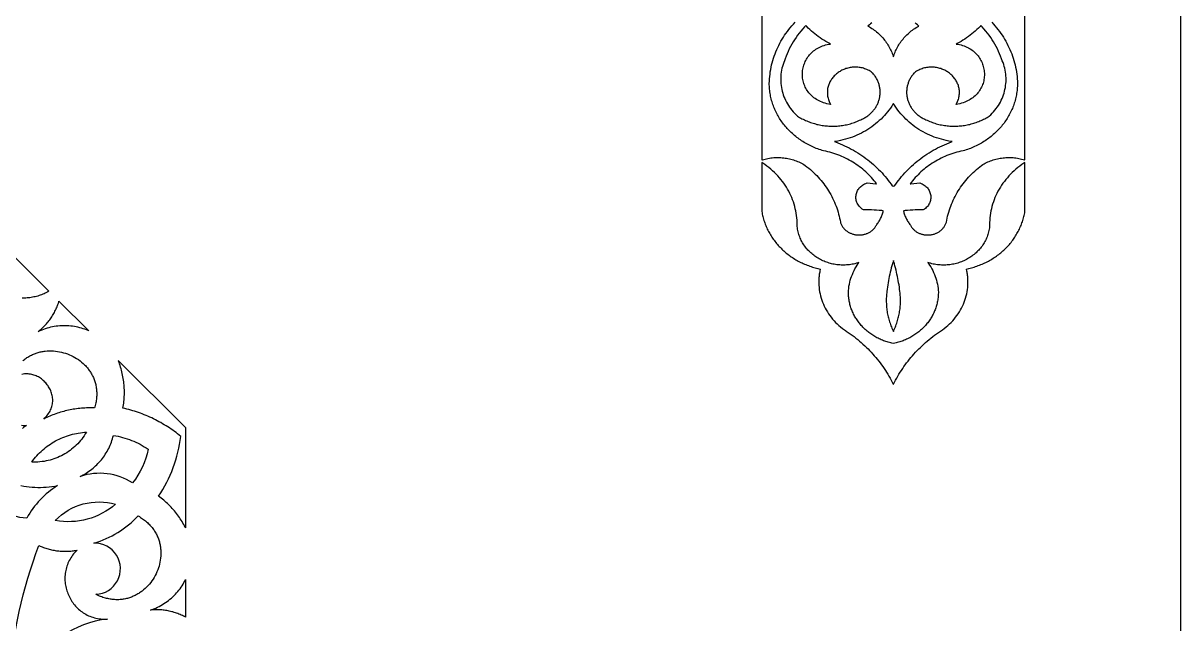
# Model space of a CAD drawing. Extents: x -492 to 492, y -420 to 420.
# Drawn here: x 121.2 to 492.5, y 8.8 to 201.6 of the extents above; entities that cross this region are included whole.
import ezdxf

# ---------------------------------------------------------------- set-up
doc = ezdxf.new("R2010")
doc.units = 0
doc.layers.add('LAYER_1', color=18, linetype='CONTINUOUS')

msp = doc.modelspace()

# ---------------------------------------------------------------- linework, layer by layer
at = {"layer": 'LAYER_1'}
for points in [[(-492.5, -420), (492.5, -420), (492.5, 420), (-492.5, 420)], [(373.32, 169.87), (373.72, 169.72), (374.13, 169.58), (374.54, 169.45), (374.95, 169.33), (375.36, 169.22), (375.78, 169.11), (376.2, 169.02), (376.62, 168.93), (377.04, 168.85), (377.47, 168.78), (377.89, 168.72), (378.32, 168.66), (378.75, 168.62), (379.18, 168.58), (379.61, 168.55), (380.04, 168.53), (380.48, 168.52), (380.91, 168.52), (381.35, 168.53), (381.78, 168.54), (382.22, 168.57), (382.65, 168.6), (383.08, 168.65), (383.52, 168.7), (383.95, 168.76), (384.38, 168.83), (384.82, 168.91), (385.25, 169), (385.68, 169.1), (386.1, 169.2), (386.53, 169.32), (386.96, 169.45), (387.38, 169.58), (387.8, 169.73), (388.22, 169.88), (388.63, 170.04), (389.05, 170.22), (389.46, 170.4), (389.88, 170.59), (390.18, 170.73), (390.47, 170.86), (390.75, 171.01), (391.03, 171.16), (391.3, 171.31), (391.56, 171.48), (391.82, 171.64), (392.06, 171.82), (392.31, 172), (392.54, 172.18), (392.77, 172.38), (392.99, 172.57), (393.2, 172.77), (393.4, 172.98), (393.6, 173.19), (393.79, 173.41), (393.97, 173.63), (394.15, 173.85), (394.32, 174.08), (394.48, 174.31), (394.63, 174.55), (394.78, 174.79), (394.91, 175.03), (395.04, 175.27), (395.17, 175.52), (395.28, 175.77), (395.39, 176.03), (395.49, 176.29), (395.58, 176.54), (395.66, 176.8), (395.74, 177.07), (395.8, 177.33), (395.86, 177.6), (395.91, 177.87), (395.96, 178.14), (395.99, 178.41), (396.02, 178.68), (396.04, 178.95), (396.05, 179.22), (396.05, 179.49), (396.05, 179.77), (396.03, 180.04), (396.01, 180.31), (395.98, 180.58), (395.94, 180.86), (395.89, 181.13), (395.83, 181.4), (395.77, 181.67), (395.69, 181.94), (395.61, 182.2), (395.52, 182.47), (395.42, 182.73), (395.31, 183), (395.19, 183.26), (395.06, 183.51), (394.93, 183.77), (394.78, 184.02), (394.63, 184.27), (394.46, 184.52), (394.29, 184.77), (394.11, 185.01), (393.92, 185.25), (393.72, 185.48), (393.53, 185.69), (393.21, 185.92), (392.86, 186.13), (392.51, 186.34), (392.16, 186.52), (391.8, 186.69), (391.45, 186.84), (391.09, 186.97), (390.73, 187.09), (390.37, 187.19), (390.01, 187.28), (389.64, 187.35), (389.28, 187.4), (388.92, 187.44), (388.56, 187.47), (388.2, 187.48), (387.84, 187.48), (387.48, 187.46), (387.13, 187.43), (386.78, 187.38), (386.43, 187.33), (386.08, 187.26), (385.74, 187.18), (385.41, 187.08), (385.07, 186.98), (384.75, 186.86), (384.42, 186.73), (384.11, 186.59), (383.8, 186.44), (383.49, 186.27), (383.19, 186.1), (382.91, 185.92), (382.62, 185.73), (382.35, 185.52), (382.08, 185.31), (381.83, 185.09), (381.58, 184.86), (381.34, 184.63), (381.11, 184.38), (380.89, 184.13), (380.69, 183.87), (380.49, 183.6), (380.31, 183.33), (380.14, 183.04), (379.97, 182.76), (379.83, 182.46), (379.69, 182.16), (379.57, 181.86), (379.46, 181.55), (379.37, 181.23), (379.29, 180.91), (379.22, 180.59), (379.17, 180.26), (379.14, 179.92), (379.12, 179.59), (379.12, 179.25), (379.13, 178.9), (379.16, 178.55), (379.21, 178.2), (379.27, 177.85), (379.36, 177.49), (379.46, 177.13), (379.58, 176.77), (379.72, 176.41), (380.12, 175.5), (379, 175.74), (378.46, 175.88), (377.93, 176.04), (377.43, 176.21), (376.95, 176.41), (376.49, 176.62), (376.04, 176.85), (375.62, 177.1), (375.21, 177.36), (374.83, 177.64), (374.46, 177.93), (374.11, 178.23), (373.78, 178.54), (373.48, 178.87), (373.19, 179.21), (372.92, 179.56), (372.66, 179.92), (372.43, 180.29), (372.22, 180.67), (372.02, 181.05), (371.85, 181.44), (371.69, 181.84), (371.55, 182.24), (371.44, 182.65), (371.34, 183.06), (371.25, 183.48), (371.19, 183.89), (371.15, 184.31), (371.12, 184.73), (371.11, 185.16), (371.12, 185.58), (371.15, 186), (371.2, 186.42), (371.26, 186.84), (371.35, 187.25), (371.45, 187.66), (371.57, 188.07), (371.7, 188.47), (371.86, 188.87), (372.03, 189.26), (372.22, 189.64), (372.43, 190.02), (372.65, 190.39), (372.89, 190.75), (373.15, 191.1), (373.43, 191.43), (373.73, 191.76), (374.04, 192.08), (374.37, 192.38), (374.71, 192.67), (375.08, 192.95), (375.46, 193.21), (375.85, 193.46), (376.26, 193.69), (376.69, 193.9), (377.14, 194.1), (377.6, 194.27), (378.08, 194.43), (378.58, 194.57), (379.09, 194.69), (379.61, 194.79), (380.16, 194.87), (379.87, 195.01), (379.23, 195.35), (378.61, 195.7), (377.99, 196.07), (377.39, 196.45), (376.8, 196.85), (376.22, 197.26), (375.65, 197.68), (375.09, 198.12), (374.55, 198.58), (374.02, 199.04), (373.5, 199.52), (373, 200.01), (372.51, 200.52), (372.25, 200.8), (371.84, 200.38), (371.24, 199.73), (370.67, 199.06), (370.12, 198.38), (369.59, 197.69), (369.08, 196.98), (368.6, 196.27), (368.14, 195.54), (367.71, 194.8), (367.3, 194.05), (366.92, 193.29), (366.56, 192.52), (366.22, 191.74), (365.91, 190.95), (365.62, 190.14), (365.36, 189.53), (365.12, 188.93), (364.91, 188.33), (364.73, 187.72), (364.57, 187.11), (364.44, 186.49), (364.33, 185.88), (364.25, 185.26), (364.19, 184.64), (364.16, 184.02), (364.15, 183.4), (364.17, 182.79), (364.22, 182.17), (364.29, 181.56), (364.38, 180.95), (364.5, 180.34), (364.64, 179.74), (364.8, 179.14), (364.99, 178.56), (365.2, 177.97), (365.44, 177.4), (365.7, 176.83), (365.98, 176.27), (366.29, 175.72), (366.62, 175.18), (366.97, 174.65), (367.34, 174.14), (367.74, 173.63), (368.16, 173.14), (368.6, 172.66), (369.07, 172.2), (369.54, 171.77), (369.88, 171.55), (370.24, 171.33), (370.61, 171.12), (370.99, 170.92), (371.37, 170.72), (371.75, 170.54), (372.14, 170.36), (372.53, 170.19), (372.92, 170.02)], [(434.31, 175.72), (434.62, 176.27), (434.9, 176.83), (435.16, 177.4), (435.4, 177.97), (435.61, 178.56), (435.8, 179.14), (435.96, 179.74), (436.1, 180.34), (436.22, 180.95), (436.31, 181.56), (436.38, 182.17), (436.43, 182.79), (436.45, 183.4), (436.44, 184.02), (436.41, 184.64), (436.35, 185.26), (436.27, 185.88), (436.16, 186.49), (436.03, 187.11), (435.87, 187.72), (435.69, 188.33), (435.48, 188.93), (435.24, 189.53), (434.98, 190.14), (434.69, 190.95), (434.38, 191.74), (434.04, 192.52), (433.68, 193.29), (433.3, 194.05), (432.89, 194.8), (432.46, 195.54), (432, 196.27), (431.52, 196.98), (431.01, 197.69), (430.48, 198.38), (429.93, 199.06), (429.36, 199.73), (428.76, 200.38), (428.35, 200.8), (428.09, 200.52), (427.6, 200.01), (427.1, 199.52), (426.58, 199.04), (426.05, 198.58), (425.51, 198.12), (424.95, 197.68), (424.38, 197.26), (423.8, 196.85), (423.21, 196.45), (422.61, 196.07), (421.99, 195.7), (421.37, 195.35), (420.73, 195.01), (420.44, 194.87), (420.99, 194.79), (421.51, 194.69), (422.02, 194.57), (422.52, 194.43), (423, 194.27), (423.46, 194.1), (423.91, 193.9), (424.34, 193.69), (424.75, 193.46), (425.14, 193.21), (425.52, 192.95), (425.89, 192.67), (426.23, 192.38), (426.56, 192.08), (426.87, 191.76), (427.17, 191.43), (427.45, 191.1), (427.71, 190.75), (427.95, 190.39), (428.17, 190.02), (428.38, 189.64), (428.57, 189.26), (428.74, 188.87), (428.9, 188.47), (429.03, 188.07), (429.15, 187.66), (429.25, 187.25), (429.34, 186.84), (429.4, 186.42), (429.45, 186), (429.48, 185.58), (429.49, 185.16), (429.48, 184.73), (429.45, 184.31), (429.41, 183.89), (429.35, 183.48), (429.26, 183.06), (429.16, 182.65), (429.05, 182.24), (428.91, 181.84), (428.75, 181.44), (428.58, 181.05), (428.38, 180.67), (428.17, 180.29), (427.94, 179.92), (427.68, 179.56), (427.41, 179.21), (427.12, 178.87), (426.82, 178.54), (426.49, 178.23), (426.14, 177.93), (425.77, 177.64), (425.39, 177.36), (424.98, 177.1), (424.56, 176.85), (424.11, 176.62), (423.65, 176.41), (423.17, 176.21), (422.67, 176.04), (422.14, 175.88), (421.6, 175.74), (420.48, 175.5), (420.88, 176.41), (421.02, 176.77), (421.14, 177.13), (421.24, 177.49), (421.33, 177.85), (421.39, 178.2), (421.44, 178.55), (421.47, 178.9), (421.48, 179.25), (421.48, 179.59), (421.46, 179.92), (421.43, 180.26), (421.38, 180.59), (421.31, 180.91), (421.23, 181.23), (421.14, 181.55), (421.03, 181.86), (420.91, 182.16), (420.77, 182.46), (420.63, 182.76), (420.46, 183.04), (420.29, 183.33), (420.11, 183.6), (419.91, 183.87), (419.71, 184.13), (419.49, 184.38), (419.26, 184.63), (419.02, 184.86), (418.77, 185.09), (418.52, 185.31), (418.25, 185.52), (417.98, 185.73), (417.69, 185.92), (417.41, 186.1), (417.11, 186.27), (416.8, 186.44), (416.49, 186.59), (416.18, 186.73), (415.85, 186.86), (415.53, 186.98), (415.19, 187.08), (414.86, 187.18), (414.52, 187.26), (414.17, 187.33), (413.82, 187.38), (413.47, 187.43), (413.12, 187.46), (412.76, 187.48), (412.4, 187.48), (412.04, 187.47), (411.68, 187.44), (411.32, 187.4), (410.96, 187.35), (410.59, 187.28), (410.23, 187.19), (409.87, 187.09), (409.51, 186.97), (409.15, 186.84), (408.8, 186.69), (408.44, 186.52), (408.09, 186.34), (407.74, 186.13), (407.39, 185.92), (407.07, 185.69), (406.88, 185.48), (406.68, 185.25), (406.49, 185.01), (406.31, 184.77), (406.14, 184.52), (405.97, 184.27), (405.82, 184.02), (405.67, 183.77), (405.54, 183.51), (405.41, 183.26), (405.29, 183), (405.18, 182.73), (405.08, 182.47), (404.99, 182.2), (404.91, 181.94), (404.83, 181.67), (404.77, 181.4), (404.71, 181.13), (404.66, 180.86), (404.62, 180.58), (404.59, 180.31), (404.57, 180.04), (404.55, 179.77), (404.55, 179.49), (404.55, 179.22), (404.56, 178.95), (404.58, 178.68), (404.61, 178.41), (404.64, 178.14), (404.69, 177.87), (404.74, 177.6), (404.8, 177.33), (404.86, 177.07), (404.94, 176.8), (405.02, 176.54), (405.11, 176.29), (405.21, 176.03), (405.32, 175.77), (405.43, 175.52), (405.56, 175.27), (405.69, 175.03), (405.82, 174.79), (405.97, 174.55), (406.12, 174.31), (406.28, 174.08), (406.45, 173.85), (406.63, 173.63), (406.81, 173.41), (407, 173.19), (407.2, 172.98), (407.4, 172.77), (407.61, 172.57), (407.83, 172.38), (408.06, 172.18), (408.29, 172), (408.54, 171.82), (408.78, 171.64), (409.04, 171.48), (409.3, 171.31), (409.57, 171.16), (409.85, 171.01), (410.13, 170.86), (410.42, 170.73), (410.72, 170.59), (411.14, 170.4), (411.55, 170.22), (411.97, 170.04), (412.38, 169.88), (412.8, 169.73), (413.22, 169.58), (413.64, 169.45), (414.07, 169.32), (414.5, 169.2), (414.92, 169.1), (415.35, 169), (415.78, 168.91), (416.22, 168.83), (416.65, 168.76), (417.08, 168.7), (417.52, 168.65), (417.95, 168.6), (418.38, 168.57), (418.82, 168.54), (419.25, 168.53), (419.69, 168.52), (420.12, 168.52), (420.56, 168.53), (420.99, 168.55), (421.42, 168.58), (421.85, 168.62), (422.28, 168.66), (422.71, 168.72), (423.13, 168.78), (423.56, 168.85), (423.98, 168.93), (424.4, 169.02), (424.82, 169.11), (425.24, 169.22), (425.65, 169.33), (426.06, 169.45), (426.47, 169.58), (426.88, 169.72), (427.28, 169.87), (427.68, 170.02), (428.07, 170.19), (428.46, 170.36), (428.85, 170.54), (429.23, 170.72), (429.61, 170.92), (429.99, 171.12), (430.36, 171.33), (430.72, 171.55), (431.06, 171.77), (431.53, 172.2), (432, 172.66), (432.44, 173.14), (432.86, 173.63), (433.26, 174.14), (433.63, 174.65), (433.98, 175.18)], [(417.4, 162.88), (418.15, 163.18), (418.9, 163.47), (419.19, 163.57), (418.87, 163.62), (418.07, 163.75), (417.28, 163.91), (416.49, 164.1), (415.71, 164.3), (414.94, 164.53), (414.18, 164.77), (413.43, 165.04), (412.7, 165.33), (411.97, 165.64), (411.25, 165.97), (410.55, 166.31), (409.85, 166.68), (409.18, 167.07), (408.51, 167.47), (407.86, 167.9), (407.22, 168.34), (406.59, 168.8), (405.99, 169.28), (405.39, 169.78), (404.82, 170.29), (404.26, 170.82), (403.71, 171.36), (403.19, 171.92), (402.68, 172.5), (402.19, 173.1), (401.72, 173.7), (401.27, 174.33), (400.84, 174.97), (400.43, 175.62), (400.3, 175.84), (400.17, 175.62), (399.76, 174.97), (399.33, 174.33), (398.88, 173.7), (398.41, 173.1), (397.92, 172.5), (397.41, 171.92), (396.89, 171.36), (396.34, 170.82), (395.78, 170.29), (395.21, 169.78), (394.61, 169.28), (394.01, 168.8), (393.38, 168.34), (392.74, 167.9), (392.09, 167.47), (391.42, 167.07), (390.75, 166.68), (390.05, 166.31), (389.35, 165.97), (388.63, 165.64), (387.9, 165.33), (387.17, 165.04), (386.42, 164.77), (385.66, 164.53), (384.89, 164.3), (384.11, 164.1), (383.32, 163.91), (382.53, 163.75), (381.73, 163.62), (381.41, 163.57), (381.7, 163.47), (382.45, 163.18), (383.2, 162.88), (383.94, 162.56), (384.67, 162.24), (385.39, 161.89), (386.1, 161.54), (386.81, 161.17), (387.5, 160.78), (388.19, 160.38), (388.86, 159.97), (389.53, 159.55), (390.18, 159.11), (390.82, 158.67), (391.46, 158.2), (392.08, 157.73), (392.69, 157.24), (393.29, 156.75), (393.88, 156.24), (394.46, 155.71), (395.03, 155.18), (395.58, 154.64), (396.12, 154.08), (396.65, 153.51), (397.17, 152.93), (397.67, 152.35), (398.16, 151.75), (398.64, 151.14), (399.1, 150.52), (399.55, 149.89), (399.91, 149.36), (400.3, 149.3), (400.69, 149.36), (401.05, 149.89), (401.5, 150.52), (401.96, 151.14), (402.44, 151.75), (402.93, 152.35), (403.43, 152.93), (403.95, 153.51), (404.48, 154.08), (405.02, 154.64), (405.57, 155.18), (406.14, 155.71), (406.72, 156.24), (407.31, 156.75), (407.91, 157.24), (408.52, 157.73), (409.14, 158.2), (409.78, 158.67), (410.42, 159.11), (411.07, 159.55), (411.74, 159.97), (412.41, 160.38), (413.1, 160.78), (413.79, 161.17), (414.5, 161.54), (415.21, 161.89), (415.93, 162.24), (416.66, 162.56)], [(358.1, 141.14), (358.17, 140.74), (358.25, 140.32), (358.34, 139.9), (358.44, 139.49), (358.55, 139.08), (358.67, 138.67), (358.79, 138.26), (358.92, 137.86), (359.06, 137.46), (359.21, 137.07), (359.36, 136.67), (359.52, 136.29), (359.69, 135.9), (359.87, 135.52), (360.06, 135.14), (360.25, 134.77), (360.45, 134.4), (360.66, 134.03), (360.87, 133.67), (361.09, 133.31), (361.32, 132.95), (361.55, 132.6), (361.79, 132.26), (362.04, 131.91), (362.3, 131.58), (362.56, 131.24), (362.83, 130.92), (363.1, 130.59), (363.38, 130.27), (363.67, 129.96), (363.96, 129.65), (364.26, 129.35), (364.57, 129.05), (364.88, 128.76), (365.2, 128.47), (365.52, 128.18), (365.85, 127.91), (366.18, 127.63), (366.52, 127.37), (366.87, 127.11), (367.22, 126.85), (367.57, 126.6), (367.93, 126.36), (368.3, 126.12), (368.67, 125.89), (369.05, 125.66), (369.43, 125.44), (369.81, 125.23), (370.2, 125.02), (370.6, 124.82), (371, 124.63), (371.4, 124.44), (371.81, 124.26), (372.22, 124.09), (372.64, 123.92), (373.06, 123.76), (373.49, 123.61), (373.92, 123.46), (374.35, 123.33), (374.79, 123.19), (375.23, 123.07), (375.68, 122.95), (376.12, 122.84), (376.87, 122.68), (376.73, 122.03), (376.66, 121.68), (376.6, 121.33), (376.55, 120.98), (376.5, 120.63), (376.47, 120.27), (376.43, 119.92), (376.41, 119.57), (376.38, 118.87), (376.38, 118.17), (376.41, 117.47), (376.46, 116.78), (376.54, 116.09), (376.65, 115.41), (376.78, 114.73), (376.94, 114.05), (377.13, 113.38), (377.34, 112.72), (377.58, 112.07), (377.84, 111.43), (378.12, 110.79), (378.43, 110.16), (378.77, 109.55), (379.13, 108.94), (379.51, 108.35), (379.92, 107.77), (380.35, 107.2), (380.8, 106.64), (381.27, 106.1), (381.77, 105.57), (382.29, 105.06), (382.83, 104.57), (383.39, 104.09), (383.98, 103.62), (384.58, 103.18), (384.89, 102.96), (385.21, 102.75), (385.84, 102.32), (386.46, 101.89), (387.07, 101.44), (387.68, 100.98), (388.27, 100.52), (388.85, 100.05), (389.43, 99.56), (390, 99.07), (390.55, 98.58), (391.1, 98.07), (391.64, 97.55), (392.17, 97.03), (392.69, 96.5), (393.2, 95.96), (393.7, 95.41), (394.19, 94.86), (394.67, 94.3), (395.14, 93.73), (395.59, 93.16), (396.04, 92.57), (396.48, 91.98), (396.91, 91.39), (397.32, 90.78), (397.73, 90.17), (398.12, 89.56), (398.51, 88.93), (398.88, 88.3), (399.24, 87.67), (399.59, 87.03), (399.93, 86.38), (400.26, 85.73), (400.3, 85.64), (400.34, 85.73), (400.67, 86.38), (401.01, 87.03), (401.36, 87.67), (401.72, 88.3), (402.09, 88.93), (402.48, 89.56), (402.87, 90.17), (403.28, 90.78), (403.69, 91.39), (404.12, 91.98), (404.56, 92.57), (405.01, 93.16), (405.46, 93.73), (405.93, 94.3), (406.41, 94.86), (406.9, 95.41), (407.4, 95.96), (407.91, 96.5), (408.43, 97.03), (408.96, 97.55), (409.5, 98.07), (410.05, 98.58), (410.6, 99.07), (411.17, 99.56), (411.75, 100.05), (412.33, 100.52), (412.92, 100.98), (413.53, 101.44), (414.14, 101.89), (414.76, 102.32), (415.39, 102.75), (415.71, 102.96), (416.02, 103.18), (416.62, 103.62), (417.21, 104.09), (417.77, 104.57), (418.31, 105.06), (418.83, 105.57), (419.33, 106.1), (419.8, 106.64), (420.25, 107.2), (420.68, 107.77), (421.09, 108.35), (421.47, 108.94), (421.83, 109.55), (422.17, 110.16), (422.48, 110.79), (422.76, 111.43), (423.02, 112.07), (423.26, 112.72), (423.47, 113.38), (423.66, 114.05), (423.82, 114.73), (423.95, 115.41), (424.06, 116.09), (424.14, 116.78), (424.19, 117.47), (424.22, 118.17), (424.22, 118.87), (424.19, 119.57), (424.17, 119.92), (424.13, 120.27), (424.1, 120.63), (424.05, 120.98), (424, 121.33), (423.94, 121.68), (423.87, 122.03), (423.73, 122.68), (424.48, 122.84), (424.92, 122.95), (425.37, 123.07), (425.81, 123.19), (426.25, 123.33), (426.68, 123.46), (427.11, 123.61), (427.54, 123.76), (427.96, 123.92), (428.38, 124.09), (428.79, 124.26), (429.2, 124.44), (429.6, 124.63), (430, 124.82), (430.4, 125.02), (430.79, 125.23), (431.17, 125.44), (431.55, 125.66), (431.93, 125.89), (432.3, 126.12), (432.67, 126.36), (433.03, 126.6), (433.38, 126.85), (433.73, 127.11), (434.08, 127.37), (434.42, 127.63), (434.75, 127.91), (435.08, 128.18), (435.4, 128.47), (435.72, 128.76), (436.03, 129.05), (436.34, 129.35), (436.64, 129.65), (436.93, 129.96), (437.22, 130.27), (437.5, 130.59), (437.77, 130.92), (438.04, 131.24), (438.3, 131.58), (438.56, 131.91), (438.81, 132.26), (439.05, 132.6), (439.28, 132.95), (439.51, 133.31), (439.73, 133.67), (439.94, 134.03), (440.15, 134.4), (440.35, 134.77), (440.54, 135.14), (440.73, 135.52), (440.91, 135.9), (441.08, 136.29), (441.24, 136.67), (441.39, 137.07), (441.54, 137.46), (441.68, 137.86), (441.81, 138.26), (441.93, 138.67), (442.05, 139.08), (442.16, 139.49), (442.26, 139.9), (442.35, 140.32), (442.43, 140.74), (442.5, 141.14), (442.5, 156.84), (442.15, 156.62), (441.49, 156.17), (440.84, 155.7), (440.22, 155.22), (439.61, 154.72), (439.02, 154.2), (438.45, 153.67), (437.9, 153.13), (437.37, 152.57), (436.86, 151.99), (436.36, 151.41), (435.89, 150.81), (435.44, 150.19), (435.01, 149.57), (434.61, 148.93), (434.22, 148.29), (433.85, 147.63), (433.51, 146.96), (433.19, 146.28), (432.89, 145.6), (432.62, 144.9), (432.37, 144.2), (432.14, 143.49), (431.93, 142.77), (431.75, 142.04), (431.59, 141.31), (431.46, 140.57), (431.35, 139.83), (431.27, 139.08), (431.21, 138.33), (431.18, 137.58), (431.18, 136.8), (431.14, 136.35), (431.09, 135.91), (431.02, 135.48), (430.94, 135.05), (430.85, 134.63), (430.74, 134.21), (430.62, 133.8), (430.49, 133.4), (430.34, 133), (430.18, 132.61), (430.01, 132.22), (429.83, 131.85), (429.63, 131.48), (429.43, 131.11), (429.21, 130.76), (428.98, 130.41), (428.74, 130.06), (428.49, 129.73), (428.24, 129.4), (427.97, 129.09), (427.69, 128.78), (427.4, 128.47), (427.1, 128.18), (426.8, 127.9), (426.49, 127.62), (426.16, 127.35), (425.83, 127.09), (425.5, 126.84), (425.15, 126.6), (424.8, 126.37), (424.44, 126.15), (424.07, 125.94), (423.7, 125.74), (423.32, 125.55), (422.94, 125.36), (422.55, 125.19), (422.15, 125.03), (421.75, 124.88), (421.35, 124.74), (420.94, 124.61), (420.52, 124.49), (420.11, 124.38), (419.68, 124.29), (419.26, 124.2), (418.83, 124.13), (418.4, 124.07), (417.96, 124.02), (417.52, 123.98), (417.09, 123.96), (416.64, 123.94), (416.2, 123.94), (415.75, 123.95), (415.31, 123.98), (414.86, 124.01), (414.41, 124.06), (413.96, 124.13), (413.51, 124.2), (413.07, 124.29), (412.62, 124.39), (412.17, 124.51), (411.72, 124.64), (411.36, 124.76), (411.55, 124.49), (411.93, 123.93), (412.28, 123.35), (412.61, 122.77), (412.92, 122.17), (413.2, 121.57), (413.46, 120.95), (413.7, 120.33), (413.92, 119.71), (414.11, 119.07), (414.28, 118.43), (414.42, 117.78), (414.54, 117.13), (414.64, 116.47), (414.71, 115.8), (414.72, 115.41), (414.72, 115.03), (414.71, 114.65), (414.69, 114.28), (414.66, 113.9), (414.62, 113.53), (414.58, 113.16), (414.53, 112.79), (414.46, 112.42), (414.39, 112.06), (414.31, 111.7), (414.22, 111.34), (414.13, 110.99), (414.02, 110.63), (413.91, 110.28), (413.79, 109.94), (413.66, 109.59), (413.53, 109.25), (413.38, 108.91), (413.23, 108.58), (413.07, 108.25), (412.9, 107.92), (412.73, 107.6), (412.55, 107.28), (412.36, 106.96), (412.16, 106.65), (411.96, 106.35), (411.75, 106.04), (411.54, 105.74), (411.31, 105.45), (411.08, 105.16), (410.85, 104.88), (410.6, 104.6), (410.36, 104.32), (410.1, 104.05), (409.84, 103.78), (409.57, 103.52), (409.3, 103.27), (409.02, 103.02), (408.73, 102.77), (408.44, 102.54), (408.14, 102.3), (407.84, 102.08), (407.53, 101.85), (407.22, 101.64), (406.9, 101.43), (406.58, 101.22), (406.25, 101.03), (405.91, 100.84), (405.58, 100.65), (405.23, 100.47), (404.88, 100.3), (404.53, 100.14), (404.17, 99.98), (403.81, 99.83), (403.44, 99.68), (403.07, 99.55), (402.7, 99.42), (402.32, 99.29), (401.93, 99.18), (401.54, 99.07), (401.15, 98.97), (400.76, 98.88), (400.3, 98.78), (399.84, 98.88), (399.45, 98.97), (399.06, 99.07), (398.67, 99.18), (398.28, 99.29), (397.9, 99.42), (397.53, 99.55), (397.16, 99.68), (396.79, 99.83), (396.43, 99.98), (396.07, 100.14), (395.72, 100.3), (395.37, 100.47), (395.02, 100.65), (394.69, 100.84), (394.35, 101.03), (394.02, 101.22), (393.7, 101.43), (393.38, 101.64), (393.07, 101.85), (392.76, 102.08), (392.46, 102.3), (392.16, 102.54), (391.87, 102.77), (391.58, 103.02), (391.3, 103.27), (391.03, 103.52), (390.76, 103.78), (390.5, 104.05), (390.24, 104.32), (390, 104.6), (389.75, 104.88), (389.52, 105.16), (389.29, 105.45), (389.06, 105.74), (388.85, 106.04), (388.64, 106.35), (388.44, 106.65), (388.24, 106.96), (388.05, 107.28), (387.87, 107.6), (387.7, 107.92), (387.53, 108.25), (387.37, 108.58), (387.22, 108.91), (387.07, 109.25), (386.94, 109.59), (386.81, 109.94), (386.69, 110.28), (386.58, 110.63), (386.47, 110.99), (386.38, 111.34), (386.29, 111.7), (386.21, 112.06), (386.14, 112.42), (386.07, 112.79), (386.02, 113.16), (385.98, 113.53), (385.94, 113.9), (385.91, 114.28), (385.89, 114.65), (385.88, 115.03), (385.88, 115.41), (385.89, 115.8), (385.96, 116.47), (386.06, 117.13), (386.18, 117.78), (386.32, 118.43), (386.49, 119.07), (386.68, 119.71), (386.9, 120.33), (387.14, 120.95), (387.4, 121.57), (387.68, 122.17), (387.99, 122.77), (388.32, 123.35), (388.67, 123.93), (389.05, 124.49), (389.24, 124.76), (388.88, 124.64), (388.43, 124.51), (387.98, 124.39), (387.53, 124.29), (387.09, 124.2), (386.64, 124.13), (386.19, 124.06), (385.74, 124.01), (385.29, 123.98), (384.85, 123.95), (384.4, 123.94), (383.96, 123.94), (383.51, 123.96), (383.08, 123.98), (382.64, 124.02), (382.2, 124.07), (381.77, 124.13), (381.34, 124.2), (380.92, 124.29), (380.49, 124.38), (380.08, 124.49), (379.66, 124.61), (379.25, 124.74), (378.85, 124.88), (378.45, 125.03), (378.05, 125.19), (377.66, 125.36), (377.28, 125.55), (376.9, 125.74), (376.53, 125.94), (376.16, 126.15), (375.8, 126.37), (375.45, 126.6), (375.1, 126.84), (374.77, 127.09), (374.44, 127.35), (374.11, 127.62), (373.8, 127.9), (373.5, 128.18), (373.2, 128.47), (372.91, 128.78), (372.63, 129.09), (372.36, 129.4), (372.11, 129.73), (371.86, 130.06), (371.62, 130.41), (371.39, 130.76), (371.17, 131.11), (370.97, 131.48), (370.77, 131.85), (370.59, 132.22), (370.42, 132.61), (370.26, 133), (370.11, 133.4), (369.98, 133.8), (369.86, 134.21), (369.75, 134.63), (369.66, 135.05), (369.58, 135.48), (369.51, 135.91), (369.46, 136.35), (369.42, 136.8), (369.42, 137.58), (369.39, 138.33), (369.33, 139.08), (369.25, 139.83), (369.14, 140.57), (369.01, 141.31), (368.85, 142.04), (368.67, 142.77), (368.46, 143.49), (368.23, 144.2), (367.98, 144.9), (367.71, 145.6), (367.41, 146.28), (367.09, 146.96), (366.75, 147.63), (366.38, 148.29), (365.99, 148.93), (365.59, 149.57), (365.16, 150.19), (364.71, 150.81), (364.24, 151.41), (363.74, 151.99), (363.23, 152.57), (362.7, 153.13), (362.15, 153.67), (361.58, 154.2), (360.99, 154.72), (360.38, 155.22), (359.76, 155.7), (359.11, 156.17), (358.45, 156.62), (358.1, 156.84)], [(402.4, 115.52), (402.31, 116.21), (402.21, 116.89), (402.11, 117.58), (401.99, 118.26), (401.87, 118.95), (401.74, 119.63), (401.61, 120.31), (401.46, 120.99), (401.31, 121.67), (401.15, 122.34), (400.98, 123.02), (400.8, 123.69), (400.62, 124.36), (400.42, 125.03), (400.3, 125.44), (400.18, 125.03), (399.98, 124.36), (399.8, 123.69), (399.62, 123.02), (399.45, 122.34), (399.29, 121.67), (399.14, 120.99), (398.99, 120.31), (398.86, 119.63), (398.73, 118.95), (398.61, 118.26), (398.49, 117.58), (398.39, 116.89), (398.29, 116.21), (398.2, 115.52), (398.15, 115.09), (398.11, 114.66), (398.07, 114.22), (398.05, 113.79), (398.03, 113.36), (398.02, 112.93), (398.02, 112.5), (398.02, 112.07), (398.04, 111.64), (398.06, 111.21), (398.09, 110.78), (398.13, 110.35), (398.17, 109.93), (398.23, 109.5), (398.29, 109.07), (398.36, 108.65), (398.44, 108.23), (398.53, 107.81), (398.62, 107.39), (398.73, 106.97), (398.84, 106.55), (398.95, 106.14), (399.08, 105.72), (399.22, 105.31), (399.36, 104.9), (399.51, 104.49), (399.66, 104.09), (399.83, 103.69), (400, 103.29), (400.18, 102.89), (400.3, 102.64), (400.42, 102.89), (400.6, 103.29), (400.77, 103.69), (400.94, 104.09), (401.09, 104.49), (401.24, 104.9), (401.38, 105.31), (401.52, 105.72), (401.65, 106.14), (401.76, 106.55), (401.87, 106.97), (401.98, 107.39), (402.07, 107.81), (402.16, 108.23), (402.24, 108.65), (402.31, 109.07), (402.37, 109.5), (402.43, 109.93), (402.47, 110.35), (402.51, 110.78), (402.54, 111.21), (402.56, 111.64), (402.58, 112.07), (402.58, 112.5), (402.58, 112.93), (402.57, 113.36), (402.55, 113.79), (402.53, 114.22), (402.49, 114.66), (402.45, 115.09)], [(142.22, 102.83), (142.06, 102.91), (141.53, 103.13), (140.98, 103.34), (140.43, 103.53), (139.88, 103.71), (139.32, 103.86), (138.76, 104), (138.19, 104.12), (137.62, 104.23), (137.04, 104.32), (136.46, 104.39), (135.88, 104.44), (135.3, 104.47), (134.71, 104.49), (134.12, 104.49), (133.54, 104.47), (132.95, 104.44), (132.36, 104.38), (131.77, 104.31), (131.18, 104.22), (130.6, 104.11), (130.01, 103.99), (129.43, 103.84), (128.85, 103.68), (128.27, 103.5), (127.7, 103.3), (127.13, 103.09), (126.56, 102.85), (126, 102.6), (126.32, 102.86), (126.64, 103.12), (126.95, 103.38), (127.25, 103.66), (127.55, 103.94), (127.84, 104.22), (128.13, 104.52), (128.4, 104.81), (128.68, 105.11), (128.94, 105.42), (129.2, 105.74), (129.45, 106.05), (129.7, 106.38), (129.93, 106.71), (130.16, 107.04), (130.39, 107.38), (130.6, 107.72), (130.81, 108.06), (131.01, 108.41), (131.21, 108.77), (131.39, 109.13), (131.57, 109.49), (131.74, 109.86), (131.9, 110.22), (132.06, 110.6), (132.21, 110.97), (132.35, 111.35), (132.48, 111.74), (132.6, 112.12), (132.67, 112.38)], [(141.13, 69.75), (140.77, 69.2), (140.38, 68.65), (139.98, 68.12), (139.56, 67.61), (139.13, 67.12), (138.68, 66.64), (138.22, 66.17), (137.74, 65.73), (137.25, 65.3), (136.74, 64.88), (136.22, 64.49), (135.69, 64.11), (135.15, 63.75), (134.6, 63.41), (134.03, 63.09), (133.46, 62.79), (132.88, 62.51), (132.28, 62.24), (131.68, 62), (131.07, 61.78), (130.45, 61.57), (129.82, 61.39), (129.19, 61.23), (128.55, 61.09), (127.9, 60.97), (127.25, 60.87), (126.59, 60.79), (125.93, 60.74), (125.27, 60.71), (124.6, 60.7), (123.93, 60.71), (124.32, 61.24), (124.72, 61.76), (125.14, 62.26), (125.57, 62.75), (126.01, 63.23), (126.47, 63.69), (126.93, 64.14), (127.41, 64.57), (127.9, 65), (128.4, 65.4), (128.91, 65.79), (129.43, 66.17), (129.96, 66.53), (130.5, 66.88), (131.05, 67.21), (131.61, 67.53), (132.18, 67.83), (132.75, 68.11), (133.34, 68.38), (133.93, 68.63), (134.52, 68.87), (135.13, 69.09), (135.74, 69.29), (136.36, 69.48), (136.98, 69.64), (137.61, 69.79), (138.25, 69.93), (138.88, 70.04), (139.53, 70.14), (140.18, 70.22), (140.83, 70.28), (141.48, 70.33)], [(173.28, 10.97), (172.99, 11.13), (172.63, 11.32), (172.26, 11.49), (171.9, 11.66), (171.53, 11.83), (171.16, 11.98), (170.78, 12.13), (170.4, 12.26), (170.02, 12.39), (169.63, 12.52), (169.24, 12.63), (168.85, 12.73), (168.46, 12.83), (168.07, 12.92), (167.67, 13), (167.27, 13.07), (166.87, 13.14), (166.47, 13.19), (166.07, 13.24), (165.66, 13.28), (165.26, 13.31), (164.85, 13.33), (164.44, 13.34), (164.04, 13.34), (163.63, 13.34), (163.22, 13.33), (162.81, 13.3), (162.4, 13.27), (161.99, 13.23), (162.57, 13.44), (163.14, 13.66), (163.7, 13.9), (164.26, 14.16), (164.8, 14.43), (165.33, 14.71), (165.85, 15.01), (166.36, 15.33), (166.85, 15.66), (167.34, 16), (167.81, 16.35), (168.28, 16.72), (168.72, 17.1), (169.16, 17.5), (169.59, 17.9), (170, 18.32), (170.39, 18.75), (170.78, 19.19), (171.14, 19.64), (171.5, 20.1), (171.84, 20.58), (172.17, 21.06), (172.48, 21.55), (172.77, 22.05), (173.05, 22.56), (173.28, 23.01)]]:
    msp.add_lwpolyline(points, close=True, dxfattribs=at)
for points in [[(358.1, 284.22), (358.1, 157.68), (358.27, 157.73), (358.72, 157.86), (359.17, 157.98), (359.63, 158.09), (360.08, 158.18), (360.54, 158.26), (361, 158.33), (361.46, 158.38), (361.92, 158.43), (362.38, 158.45), (362.84, 158.47), (363.3, 158.47), (363.76, 158.46), (364.22, 158.44), (364.68, 158.41), (365.13, 158.36), (365.59, 158.3), (366.04, 158.23), (366.49, 158.15), (366.94, 158.05), (367.39, 157.94), (367.83, 157.82), (368.27, 157.69), (368.7, 157.54), (369.13, 157.39), (369.56, 157.22), (369.98, 157.03), (370.4, 156.84), (370.81, 156.63), (371.21, 156.41), (371.61, 156.18), (372.02, 155.94), (372.59, 155.49), (373.14, 155.05), (373.68, 154.59), (374.21, 154.12), (374.72, 153.64), (375.22, 153.16), (375.71, 152.66), (376.19, 152.15), (376.65, 151.63), (377.1, 151.11), (377.53, 150.57), (377.96, 150.03), (378.36, 149.48), (378.76, 148.92), (379.14, 148.35), (379.5, 147.77), (379.85, 147.19), (380.19, 146.59), (380.51, 146), (380.82, 145.39), (381.11, 144.78), (381.39, 144.16), (381.65, 143.54), (381.9, 142.9), (382.13, 142.27), (382.34, 141.63), (382.54, 140.98), (382.72, 140.33), (382.89, 139.67), (383.04, 139.01), (383.18, 138.34), (383.29, 137.7), (383.37, 137.48), (383.45, 137.25), (383.55, 137.03), (383.66, 136.82), (383.77, 136.61), (383.89, 136.41), (384.02, 136.22), (384.15, 136.03), (384.3, 135.85), (384.44, 135.68), (384.6, 135.51), (384.76, 135.35), (384.92, 135.2), (385.09, 135.06), (385.27, 134.92), (385.45, 134.78), (385.64, 134.66), (385.83, 134.54), (386.02, 134.43), (386.22, 134.32), (386.42, 134.23), (386.63, 134.14), (386.84, 134.05), (387.05, 133.98), (387.27, 133.91), (387.48, 133.85), (387.7, 133.79), (387.93, 133.74), (388.15, 133.7), (388.37, 133.67), (388.6, 133.64), (388.83, 133.62), (389.05, 133.61), (389.28, 133.61), (389.51, 133.61), (389.74, 133.62), (389.96, 133.64), (390.19, 133.66), (390.42, 133.7), (390.64, 133.74), (390.86, 133.78), (391.08, 133.84), (391.3, 133.9), (391.52, 133.97), (391.73, 134.05), (391.94, 134.13), (392.15, 134.22), (392.35, 134.32), (392.55, 134.43), (392.75, 134.54), (392.94, 134.66), (393.13, 134.79), (393.31, 134.93), (393.49, 135.07), (393.67, 135.22), (393.83, 135.38), (394, 135.55), (394.15, 135.73), (394.31, 135.91), (394.45, 136.1), (394.59, 136.3), (394.72, 136.5), (394.85, 136.71), (394.98, 136.96), (395.19, 137.25), (395.39, 137.52), (395.57, 137.79), (395.74, 138.07), (395.91, 138.35), (396.06, 138.64), (396.21, 138.92), (396.35, 139.22), (396.48, 139.51), (396.6, 139.81), (396.71, 140.12), (396.81, 140.42), (396.9, 140.73), (396.98, 141.04), (397.06, 141.35), (397.06, 141.36), (396.56, 141.41), (395.75, 141.49), (394.93, 141.56), (394.11, 141.61), (393.29, 141.64), (392.47, 141.66), (391.64, 141.67), (390.73, 141.66), (390.33, 141.91), (390.03, 142.14), (389.76, 142.38), (389.5, 142.64), (389.28, 142.9), (389.07, 143.18), (388.89, 143.47), (388.73, 143.77), (388.6, 144.08), (388.49, 144.39), (388.41, 144.71), (388.35, 145.03), (388.31, 145.35), (388.29, 145.67), (388.3, 145.99), (388.33, 146.32), (388.39, 146.63), (388.46, 146.95), (388.56, 147.26), (388.68, 147.56), (388.82, 147.86), (388.99, 148.15), (389.18, 148.43), (389.38, 148.69), (389.61, 148.95), (389.86, 149.19), (390.13, 149.41), (390.42, 149.62), (390.73, 149.81), (391.06, 149.98), (391.42, 150.14), (391.84, 150.29), (392.82, 150.21), (393.73, 150.12), (394.65, 150.03), (394.9, 150.01), (394.52, 150.51), (394.12, 151.02), (393.7, 151.51), (393.27, 152), (392.83, 152.48), (392.38, 152.94), (391.92, 153.4), (391.45, 153.84), (390.96, 154.27), (390.47, 154.69), (389.96, 155.1), (389.44, 155.5), (388.91, 155.89), (388.38, 156.26), (387.83, 156.62), (387.27, 156.97), (386.71, 157.31), (386.13, 157.63), (385.55, 157.94), (384.95, 158.24), (384.35, 158.53), (383.75, 158.8), (383.13, 159.06), (382.51, 159.3), (381.88, 159.53), (381.24, 159.75), (380.59, 159.95), (379.94, 160.14), (379.29, 160.31), (378.62, 160.47), (377.94, 160.62), (377.45, 160.76), (376.98, 160.91), (376.51, 161.07), (376.04, 161.24), (375.58, 161.41), (375.13, 161.59), (374.68, 161.78), (374.23, 161.98), (373.79, 162.19), (373.36, 162.4), (372.93, 162.62), (372.51, 162.85), (372.09, 163.08), (371.68, 163.33), (371.27, 163.58), (370.87, 163.83), (370.48, 164.1), (370.1, 164.37), (369.71, 164.64), (369.34, 164.93), (368.97, 165.22), (368.61, 165.51), (368.26, 165.81), (367.91, 166.12), (367.57, 166.44), (367.24, 166.76), (366.91, 167.08), (366.59, 167.41), (366.28, 167.75), (365.97, 168.1), (365.67, 168.44), (365.38, 168.8), (365.1, 169.16), (364.82, 169.52), (364.55, 169.89), (364.29, 170.26), (364.04, 170.64), (363.8, 171.02), (363.56, 171.41), (363.33, 171.8), (363.11, 172.2), (362.9, 172.6), (362.69, 173), (362.5, 173.41), (362.31, 173.82), (362.13, 174.24), (361.96, 174.66), (361.8, 175.08), (361.65, 175.51), (361.51, 175.94), (361.37, 176.37), (361.25, 176.81), (361.13, 177.25), (361.03, 177.69), (360.93, 178.14), (360.84, 178.58), (360.77, 179.03), (360.7, 179.49), (360.64, 179.94), (360.59, 180.4), (360.55, 180.86), (360.52, 181.32), (360.5, 181.79), (360.5, 182.26), (360.52, 183.01), (360.57, 183.76), (360.64, 184.5), (360.73, 185.24), (360.83, 185.98), (360.96, 186.71), (361.1, 187.44), (361.26, 188.16), (361.44, 188.88), (361.64, 189.6), (361.86, 190.31), (362.1, 191.01), (362.35, 191.71), (362.62, 192.41), (362.91, 193.09), (363.22, 193.77), (363.55, 194.44), (363.89, 195.11), (364.25, 195.77), (364.62, 196.41), (365.02, 197.06), (365.43, 197.69), (365.85, 198.31), (366.3, 198.93), (366.75, 199.53), (367.23, 200.13), (367.72, 200.72), (368.23, 201.29), (368.75, 201.86)], [(431.85, 201.86), (432.37, 201.29), (432.88, 200.72), (433.37, 200.13), (433.85, 199.53), (434.3, 198.93), (434.75, 198.31), (435.17, 197.69), (435.58, 197.06), (435.98, 196.41), (436.35, 195.77), (436.71, 195.11), (437.05, 194.44), (437.38, 193.77), (437.69, 193.09), (437.98, 192.41), (438.25, 191.71), (438.5, 191.01), (438.74, 190.31), (438.96, 189.6), (439.16, 188.88), (439.34, 188.16), (439.5, 187.44), (439.64, 186.71), (439.77, 185.98), (439.87, 185.24), (439.96, 184.5), (440.03, 183.76), (440.08, 183.01), (440.1, 182.26), (440.1, 181.79), (440.08, 181.32), (440.05, 180.86), (440.01, 180.4), (439.96, 179.94), (439.9, 179.49), (439.83, 179.03), (439.76, 178.58), (439.67, 178.14), (439.57, 177.69), (439.47, 177.25), (439.35, 176.81), (439.23, 176.37), (439.09, 175.94), (438.95, 175.51), (438.8, 175.08), (438.64, 174.66), (438.47, 174.24), (438.29, 173.82), (438.1, 173.41), (437.91, 173), (437.7, 172.6), (437.49, 172.2), (437.27, 171.8), (437.04, 171.41), (436.8, 171.02), (436.56, 170.64), (436.31, 170.26), (436.05, 169.89), (435.78, 169.52), (435.5, 169.16), (435.22, 168.8), (434.93, 168.44), (434.63, 168.1), (434.32, 167.75), (434.01, 167.41), (433.69, 167.08), (433.36, 166.76), (433.03, 166.44), (432.69, 166.12), (432.34, 165.81), (431.99, 165.51), (431.63, 165.22), (431.26, 164.93), (430.89, 164.64), (430.5, 164.37), (430.12, 164.1), (429.73, 163.83), (429.33, 163.58), (428.92, 163.33), (428.51, 163.08), (428.09, 162.85), (427.67, 162.62), (427.24, 162.4), (426.81, 162.19), (426.37, 161.98), (425.92, 161.78), (425.47, 161.59), (425.02, 161.41), (424.56, 161.24), (424.09, 161.07), (423.62, 160.91), (423.15, 160.76), (422.66, 160.62), (421.98, 160.47), (421.31, 160.31), (420.66, 160.14), (420.01, 159.95), (419.36, 159.75), (418.72, 159.53), (418.09, 159.3), (417.47, 159.06), (416.85, 158.8), (416.25, 158.53), (415.65, 158.24), (415.05, 157.94), (414.47, 157.63), (413.89, 157.31), (413.33, 156.97), (412.77, 156.62), (412.22, 156.26), (411.69, 155.89), (411.16, 155.5), (410.64, 155.1), (410.13, 154.69), (409.64, 154.27), (409.15, 153.84), (408.68, 153.4), (408.22, 152.94), (407.77, 152.48), (407.33, 152), (406.9, 151.51), (406.48, 151.02), (406.08, 150.51), (405.7, 150.01), (405.95, 150.03), (406.87, 150.12), (407.78, 150.21), (408.76, 150.29), (409.18, 150.14), (409.54, 149.98), (409.87, 149.81), (410.18, 149.62), (410.47, 149.41), (410.74, 149.19), (410.99, 148.95), (411.22, 148.69), (411.42, 148.43), (411.61, 148.15), (411.78, 147.86), (411.92, 147.56), (412.04, 147.26), (412.14, 146.95), (412.21, 146.63), (412.27, 146.32), (412.3, 145.99), (412.31, 145.67), (412.29, 145.35), (412.25, 145.03), (412.19, 144.71), (412.11, 144.39), (412, 144.08), (411.87, 143.77), (411.71, 143.47), (411.53, 143.18), (411.32, 142.9), (411.1, 142.64), (410.84, 142.38), (410.57, 142.14), (410.27, 141.91), (409.87, 141.66), (408.96, 141.67), (408.13, 141.66), (407.31, 141.64), (406.49, 141.61), (405.67, 141.56), (404.85, 141.49), (404.04, 141.41), (403.54, 141.36), (403.54, 141.35), (403.62, 141.04), (403.7, 140.73), (403.79, 140.42), (403.89, 140.12), (404, 139.81), (404.12, 139.51), (404.25, 139.22), (404.39, 138.92), (404.54, 138.64), (404.69, 138.35), (404.86, 138.07), (405.03, 137.79), (405.21, 137.52), (405.41, 137.25), (405.62, 136.96), (405.75, 136.71), (405.88, 136.5), (406.01, 136.3), (406.15, 136.1), (406.29, 135.91), (406.45, 135.73), (406.6, 135.55), (406.77, 135.38), (406.93, 135.22), (407.11, 135.07), (407.29, 134.93), (407.47, 134.79), (407.66, 134.66), (407.85, 134.54), (408.05, 134.43), (408.25, 134.32), (408.45, 134.22), (408.66, 134.13), (408.87, 134.05), (409.08, 133.97), (409.3, 133.9), (409.52, 133.84), (409.74, 133.78), (409.96, 133.74), (410.18, 133.7), (410.41, 133.66), (410.64, 133.64), (410.86, 133.62), (411.09, 133.61), (411.32, 133.61), (411.55, 133.61), (411.77, 133.62), (412, 133.64), (412.23, 133.67), (412.45, 133.7), (412.67, 133.74), (412.9, 133.79), (413.12, 133.85), (413.33, 133.91), (413.55, 133.98), (413.76, 134.05), (413.97, 134.14), (414.18, 134.23), (414.38, 134.32), (414.58, 134.43), (414.77, 134.54), (414.96, 134.66), (415.15, 134.78), (415.33, 134.92), (415.51, 135.06), (415.68, 135.2), (415.84, 135.35), (416, 135.51), (416.16, 135.68), (416.3, 135.85), (416.45, 136.03), (416.58, 136.22), (416.71, 136.41), (416.83, 136.61), (416.94, 136.82), (417.05, 137.03), (417.15, 137.25), (417.23, 137.48), (417.31, 137.7), (417.42, 138.34), (417.56, 139.01), (417.71, 139.67), (417.88, 140.33), (418.06, 140.98), (418.26, 141.63), (418.47, 142.27), (418.7, 142.9), (418.95, 143.54), (419.21, 144.16), (419.49, 144.78), (419.78, 145.39), (420.09, 146), (420.41, 146.59), (420.75, 147.19), (421.1, 147.77), (421.46, 148.35), (421.84, 148.92), (422.24, 149.48), (422.64, 150.03), (423.07, 150.57), (423.5, 151.11), (423.95, 151.63), (424.41, 152.15), (424.89, 152.66), (425.38, 153.16), (425.88, 153.64), (426.39, 154.12), (426.92, 154.59), (427.46, 155.05), (428.01, 155.49), (428.58, 155.94), (428.99, 156.18), (429.39, 156.41), (429.79, 156.63), (430.2, 156.84), (430.62, 157.03), (431.04, 157.22), (431.47, 157.39), (431.9, 157.54), (432.33, 157.69), (432.77, 157.82), (433.21, 157.94), (433.66, 158.05), (434.11, 158.15), (434.56, 158.23), (435.01, 158.3), (435.47, 158.36), (435.92, 158.41), (436.38, 158.44), (436.84, 158.46), (437.3, 158.47), (437.76, 158.47), (438.22, 158.45), (438.68, 158.43), (439.14, 158.38), (439.6, 158.33), (440.06, 158.26), (440.52, 158.18), (440.97, 158.09), (441.43, 157.98), (441.88, 157.86), (442.33, 157.73), (442.5, 157.68), (442.5, 284.22)], [(393.34, 201.72), (392.97, 201.38), (392.59, 201.04), (392.2, 200.7), (392.15, 200.66), (392.19, 200.64), (392.6, 200.4), (393.01, 200.15), (393.41, 199.9), (393.8, 199.63), (394.18, 199.35), (394.55, 199.07), (394.91, 198.77), (395.27, 198.47), (395.61, 198.16), (395.95, 197.84), (396.28, 197.52), (396.59, 197.18), (396.9, 196.84), (397.2, 196.49), (397.49, 196.14), (397.76, 195.78), (398.03, 195.41), (398.29, 195.03), (398.53, 194.65), (398.77, 194.26), (398.99, 193.87), (399.2, 193.47), (399.4, 193.07), (399.59, 192.66), (399.77, 192.25), (399.94, 191.83), (400.09, 191.4), (400.24, 190.97), (400.3, 190.77), (400.36, 190.97), (400.51, 191.4), (400.66, 191.83), (400.83, 192.25), (401.01, 192.66), (401.2, 193.07), (401.4, 193.47), (401.61, 193.87), (401.83, 194.26), (402.07, 194.65), (402.31, 195.03), (402.57, 195.41), (402.84, 195.78), (403.11, 196.14), (403.4, 196.49), (403.7, 196.84), (404.01, 197.18), (404.32, 197.52), (404.65, 197.84), (404.99, 198.16), (405.33, 198.47), (405.69, 198.77), (406.05, 199.07), (406.42, 199.35), (406.8, 199.63), (407.19, 199.9), (407.59, 200.15), (408, 200.4), (408.41, 200.64), (408.45, 200.66), (408.4, 200.7), (408.01, 201.04), (407.63, 201.38), (407.26, 201.72)], [(71.78, 173.28), (129.47, 115.59), (129.09, 115.37), (128.69, 115.16), (128.3, 114.96), (127.9, 114.77), (127.5, 114.6), (127.09, 114.44), (126.69, 114.29), (126.28, 114.15), (125.87, 114.02), (125.45, 113.9), (125.03, 113.8), (124.62, 113.71), (124.2, 113.62), (123.78, 113.55), (123.36, 113.49), (122.93, 113.45), (122.51, 113.41), (122.09, 113.38), (121.67, 113.36), (121.24, 113.36), (120.82, 113.37)], [(121.05, 93.21), (121.32, 93.44), (121.59, 93.65), (121.86, 93.86), (122.14, 94.06), (122.42, 94.25), (122.71, 94.44), (122.99, 94.61), (123.29, 94.78), (123.58, 94.94), (123.88, 95.09), (124.18, 95.23), (124.48, 95.36), (124.79, 95.49), (125.1, 95.6), (125.41, 95.71), (125.72, 95.82), (126.04, 95.91), (126.36, 96), (126.68, 96.07), (127, 96.14), (127.32, 96.21), (127.64, 96.26), (127.97, 96.31), (128.29, 96.35), (128.94, 96.41), (129.6, 96.44), (130.26, 96.43), (130.91, 96.41), (131.57, 96.35), (132.22, 96.26), (132.87, 96.15), (133.51, 96.01), (134.15, 95.84), (134.78, 95.65), (135.4, 95.43), (136.02, 95.19), (136.62, 94.92), (137.21, 94.63), (137.79, 94.31), (138.35, 93.97), (138.9, 93.6), (139.43, 93.22), (139.94, 92.81), (140.43, 92.37), (140.91, 91.92), (141.14, 91.68), (141.36, 91.44), (141.58, 91.2), (141.79, 90.95), (141.99, 90.69), (142.19, 90.43), (142.39, 90.17), (142.58, 89.89), (142.76, 89.62), (142.93, 89.34), (143.1, 89.05), (143.26, 88.76), (143.41, 88.47), (143.56, 88.17), (143.7, 87.86), (143.83, 87.56), (143.95, 87.24), (144.07, 86.93), (144.17, 86.6), (144.27, 86.28), (144.36, 85.95), (144.45, 85.61), (144.52, 85.27), (144.59, 84.93), (144.64, 84.58), (144.69, 84.23), (144.73, 83.87), (144.76, 83.52), (144.78, 83.15), (144.79, 82.79), (144.79, 82.41), (144.78, 82.04), (144.76, 81.66), (144.73, 81.28), (144.69, 80.89), (144.64, 80.5), (144.57, 80.11), (144.5, 79.72), (144.42, 79.32), (144.32, 78.91), (144.22, 78.51), (144.1, 78.1), (143.57, 78.12), (143.04, 78.13), (142.51, 78.13), (141.99, 78.12), (141.46, 78.1), (140.93, 78.08), (140.4, 78.04), (139.88, 78), (139.35, 77.95), (138.83, 77.9), (138.31, 77.83), (137.79, 77.75), (137.27, 77.67), (136.75, 77.58), (136.23, 77.48), (135.72, 77.37), (135.21, 77.26), (134.7, 77.13), (134.19, 77), (133.68, 76.86), (133.17, 76.71), (132.67, 76.56), (132.17, 76.39), (131.67, 76.22), (131.18, 76.04), (130.69, 75.85), (130.2, 75.65), (129.71, 75.45), (129.23, 75.24), (128.74, 75.02), (128.27, 74.79), (127.79, 74.55), (128.16, 74.9), (128.5, 75.25), (128.82, 75.61), (129.1, 75.97), (129.37, 76.34), (129.6, 76.71), (129.81, 77.09), (130, 77.47), (130.16, 77.85), (130.3, 78.24), (130.42, 78.62), (130.51, 79.01), (130.59, 79.4), (130.64, 79.79), (130.67, 80.18), (130.68, 80.56), (130.67, 80.95), (130.64, 81.33), (130.59, 81.71), (130.52, 82.09), (130.43, 82.46), (130.33, 82.83), (130.21, 83.19), (130.07, 83.55), (129.92, 83.9), (129.75, 84.25), (129.57, 84.59), (129.37, 84.91), (129.16, 85.24), (128.94, 85.55), (128.7, 85.85), (128.45, 86.14), (128.19, 86.42), (127.92, 86.69), (127.63, 86.95), (127.34, 87.2), (127.03, 87.43), (126.72, 87.65), (126.39, 87.86), (126.06, 88.05), (125.72, 88.23), (125.38, 88.39), (125.02, 88.53), (124.66, 88.66), (124.29, 88.77), (123.92, 88.86), (123.55, 88.93), (123.16, 88.99), (122.78, 89.02), (122.39, 89.04), (122, 89.03), (121.61, 89), (121.21, 88.95), (120.81, 88.88)], [(120.67, 72.57), (121.2, 72.51), (121.74, 72.47), (122.29, 72.46), (121.96, 72.24), (121.63, 72.02), (121.31, 71.79), (121, 71.56)]]:
    msp.add_lwpolyline(points, dxfattribs=at)
for points in [[(173.28, 71.78), (173.28, 39.59), (173.19, 39.76), (172.95, 40.24), (172.69, 40.7), (172.43, 41.17), (172.16, 41.62), (171.88, 42.08), (171.59, 42.52), (171.29, 42.96), (170.99, 43.4), (170.67, 43.83), (170.35, 44.25), (170.02, 44.67), (169.68, 45.08), (169.34, 45.49), (168.99, 45.88), (168.62, 46.28), (168.26, 46.66), (167.88, 47.04), (167.5, 47.41), (167.1, 47.77), (166.71, 48.13), (166.3, 48.48), (165.89, 48.82), (165.47, 49.16), (165.04, 49.48), (164.61, 49.8, 0.121003), (171.75, 68.99), (171.25, 69.4), (170.74, 69.79), (170.23, 70.18), (169.71, 70.57), (169.18, 70.95), (168.65, 71.32), (168.11, 71.68), (167.56, 72.04), (167.01, 72.39), (166.46, 72.73), (165.89, 73.06), (165.32, 73.39), (164.75, 73.7), (164.18, 74.01), (163.59, 74.31), (163.01, 74.61), (162.42, 74.89), (161.82, 75.17), (161.22, 75.43), (160.62, 75.69), (160.02, 75.94), (159.41, 76.18), (158.8, 76.41), (158.19, 76.63), (157.57, 76.84), (156.95, 77.04), (156.33, 77.22), (155.71, 77.4), (155.09, 77.57), (154.46, 77.73), (153.84, 77.88), (153.21, 78.01), (153.3, 78.55), (153.38, 79.08), (153.45, 79.61), (153.51, 80.14), (153.56, 80.68), (153.6, 81.21), (153.63, 81.74), (153.65, 82.28), (153.66, 82.81), (153.66, 83.34), (153.65, 83.88), (153.63, 84.41), (153.6, 84.94), (153.56, 85.47), (153.51, 86), (153.45, 86.53), (153.38, 87.06), (153.3, 87.58), (153.2, 88.11), (153.1, 88.63), (152.99, 89.15), (152.87, 89.67), (152.74, 90.19), (152.6, 90.7), (152.45, 91.21), (152.29, 91.72), (152.12, 92.23), (151.94, 92.73), (151.75, 93.23), (151.7, 93.36)], [(150.88, 69.14), (151.62, 69), (152.36, 68.84), (153.09, 68.66), (153.82, 68.45), (154.54, 68.22), (155.25, 67.98), (155.96, 67.71), (156.66, 67.42), (157.35, 67.11), (158.03, 66.78), (158.71, 66.43), (159.37, 66.06), (160.01, 65.67), (160.65, 65.27), (161.28, 64.85, -0.118726), (156.3, 54.07, 0.224974), (139.46, 56.13), (139.95, 56.37), (140.44, 56.63), (140.92, 56.9), (141.39, 57.19), (141.85, 57.49), (142.3, 57.79), (142.75, 58.12), (143.18, 58.45), (143.6, 58.79), (144.01, 59.15), (144.42, 59.51), (144.81, 59.89), (145.19, 60.27), (145.56, 60.67), (145.92, 61.08), (146.27, 61.49), (146.6, 61.92), (146.93, 62.35), (147.24, 62.79), (147.54, 63.25), (147.83, 63.71), (148.1, 64.18), (148.37, 64.65), (148.62, 65.14), (148.86, 65.63), (149.08, 66.13), (149.29, 66.63), (149.49, 67.14), (149.67, 67.66), (149.84, 68.19), (149.99, 68.72), (150.13, 69.25)], [(131.51, 42, -0.276488), (150.83, 47.23, -0.228229)], [(158.46, 43.22), (158.82, 43), (159.17, 42.78), (159.5, 42.55), (159.83, 42.31), (160.15, 42.07), (160.45, 41.83), (160.75, 41.58), (161.03, 41.32), (161.31, 41.06), (161.58, 40.8), (161.83, 40.53), (162.08, 40.26), (162.32, 39.99), (162.55, 39.71), (162.76, 39.42), (162.97, 39.14), (163.17, 38.85), (163.36, 38.55), (163.54, 38.26), (163.72, 37.96), (163.88, 37.66), (164.03, 37.35), (164.18, 37.05), (164.32, 36.74), (164.44, 36.43), (164.56, 36.11), (164.67, 35.8), (164.77, 35.48), (164.87, 35.16), (164.95, 34.84), (165.03, 34.52), (165.1, 34.2), (165.16, 33.87), (165.21, 33.55), (165.25, 33.22), (165.29, 32.9), (165.32, 32.57), (165.34, 32.24), (165.35, 31.92), (165.36, 31.59), (165.36, 31.26), (165.33, 30.6), (165.27, 29.95), (165.18, 29.3), (165.07, 28.65), (164.93, 28.01), (164.76, 27.38), (164.56, 26.75), (164.34, 26.13), (164.09, 25.52), (163.82, 24.92), (163.52, 24.33), (163.2, 23.75), (162.85, 23.19), (162.48, 22.64), (162.09, 22.11), (161.68, 21.6), (161.25, 21.1), (160.8, 20.63), (160.32, 20.17), (159.83, 19.74), (159.32, 19.33), (159.06, 19.13), (158.79, 18.94), (158.52, 18.76), (158.24, 18.58), (157.96, 18.41), (157.68, 18.25), (157.39, 18.09), (157.1, 17.94), (156.8, 17.79), (156.5, 17.66), (156.2, 17.53), (155.89, 17.41), (155.58, 17.29), (155.26, 17.19), (154.94, 17.09), (154.62, 17), (154.3, 16.91), (153.97, 16.84), (153.63, 16.78), (153.3, 16.72), (152.96, 16.67), (152.62, 16.63), (152.27, 16.6), (151.93, 16.58), (151.58, 16.57), (151.22, 16.57), (150.87, 16.58), (150.51, 16.59), (150.15, 16.62), (149.78, 16.66), (149.42, 16.7), (149.05, 16.76), (148.68, 16.83), (148.3, 16.91), (147.93, 17), (147.55, 17.1), (147.17, 17.21), (146.79, 17.33), (146.41, 17.46), (146.02, 17.61), (145.64, 17.76), (145.25, 17.93), (144.86, 18.11), (144.47, 18.3, 1), (143.87, 34.7, 0.128453), (158.1, 43.44)]]:
    msp.add_lwpolyline(points, format="xyb", close=True, dxfattribs=at)
for points in [[(120.48, 53.22), (121.37, 53.04), (122.27, 52.9), (123.17, 52.79), (124.07, 52.7), (124.98, 52.64), (125.89, 52.61), (126.79, 52.61), (127.7, 52.64), (128.61, 52.7), (129.51, 52.78), (130.42, 52.9), (131.32, 53.04), (132.21, 53.21, 0.126855), (122.37, 42.77, -0.186674), (113.97, 45.96)], [(116.76, -9.1, -0.074077), (126.25, 33.96), (126.61, 33.8), (126.97, 33.64), (127.34, 33.5), (127.7, 33.35), (128.07, 33.22), (128.44, 33.1), (128.82, 32.98), (129.19, 32.87), (129.57, 32.76), (129.95, 32.67), (130.33, 32.58), (130.71, 32.5), (131.09, 32.42), (131.47, 32.36), (131.86, 32.3), (132.24, 32.25), (132.63, 32.21), (133.02, 32.17), (133.41, 32.14), (133.8, 32.12), (134.19, 32.11), (134.58, 32.11), (134.97, 32.11), (135.36, 32.12), (135.75, 32.14), (136.14, 32.16), (136.53, 32.2), (136.91, 32.24), (137.3, 32.29), (137.69, 32.34), (138.08, 32.41), (138.47, 32.48), (138.08, 32.09), (137.72, 31.69), (137.38, 31.28), (137.06, 30.87), (136.76, 30.45), (136.48, 30.02), (136.22, 29.58), (135.98, 29.14), (135.76, 28.7), (135.56, 28.25), (135.38, 27.79), (135.22, 27.33), (135.08, 26.87), (134.95, 26.4), (134.85, 25.94), (134.76, 25.47), (134.69, 24.99), (134.64, 24.52), (134.61, 24.05), (134.59, 23.58), (134.59, 23.11), (134.61, 22.63), (134.65, 22.17), (134.7, 21.7), (134.77, 21.23), (134.86, 20.77), (134.96, 20.31), (135.08, 19.86), (135.21, 19.41), (135.36, 18.97), (135.52, 18.53), (135.7, 18.09), (135.9, 17.67), (136.11, 17.25), (136.33, 16.84), (136.57, 16.43), (136.82, 16.04), (137.09, 15.65), (137.37, 15.27), (137.66, 14.91), (137.97, 14.55), (138.29, 14.2), (138.62, 13.87), (138.97, 13.54), (139.33, 13.23), (139.7, 12.94), (140.08, 12.65), (140.47, 12.38), (140.88, 12.13), (141.3, 11.89), (141.73, 11.66), (142.17, 11.45), (142.62, 11.26), (143.08, 11.08), (143.55, 10.92), (144.04, 10.78), (144.53, 10.65), (145.03, 10.55), (145.54, 10.46), (146.07, 10.4), (146.6, 10.35), (147.14, 10.33), (147.69, 10.33), (148.25, 10.34, 0.260478), (123.69, -6.89)]]:
    msp.add_lwpolyline(points, format="xyb", dxfattribs=at)

doc.saveas('drawing.dxf')
